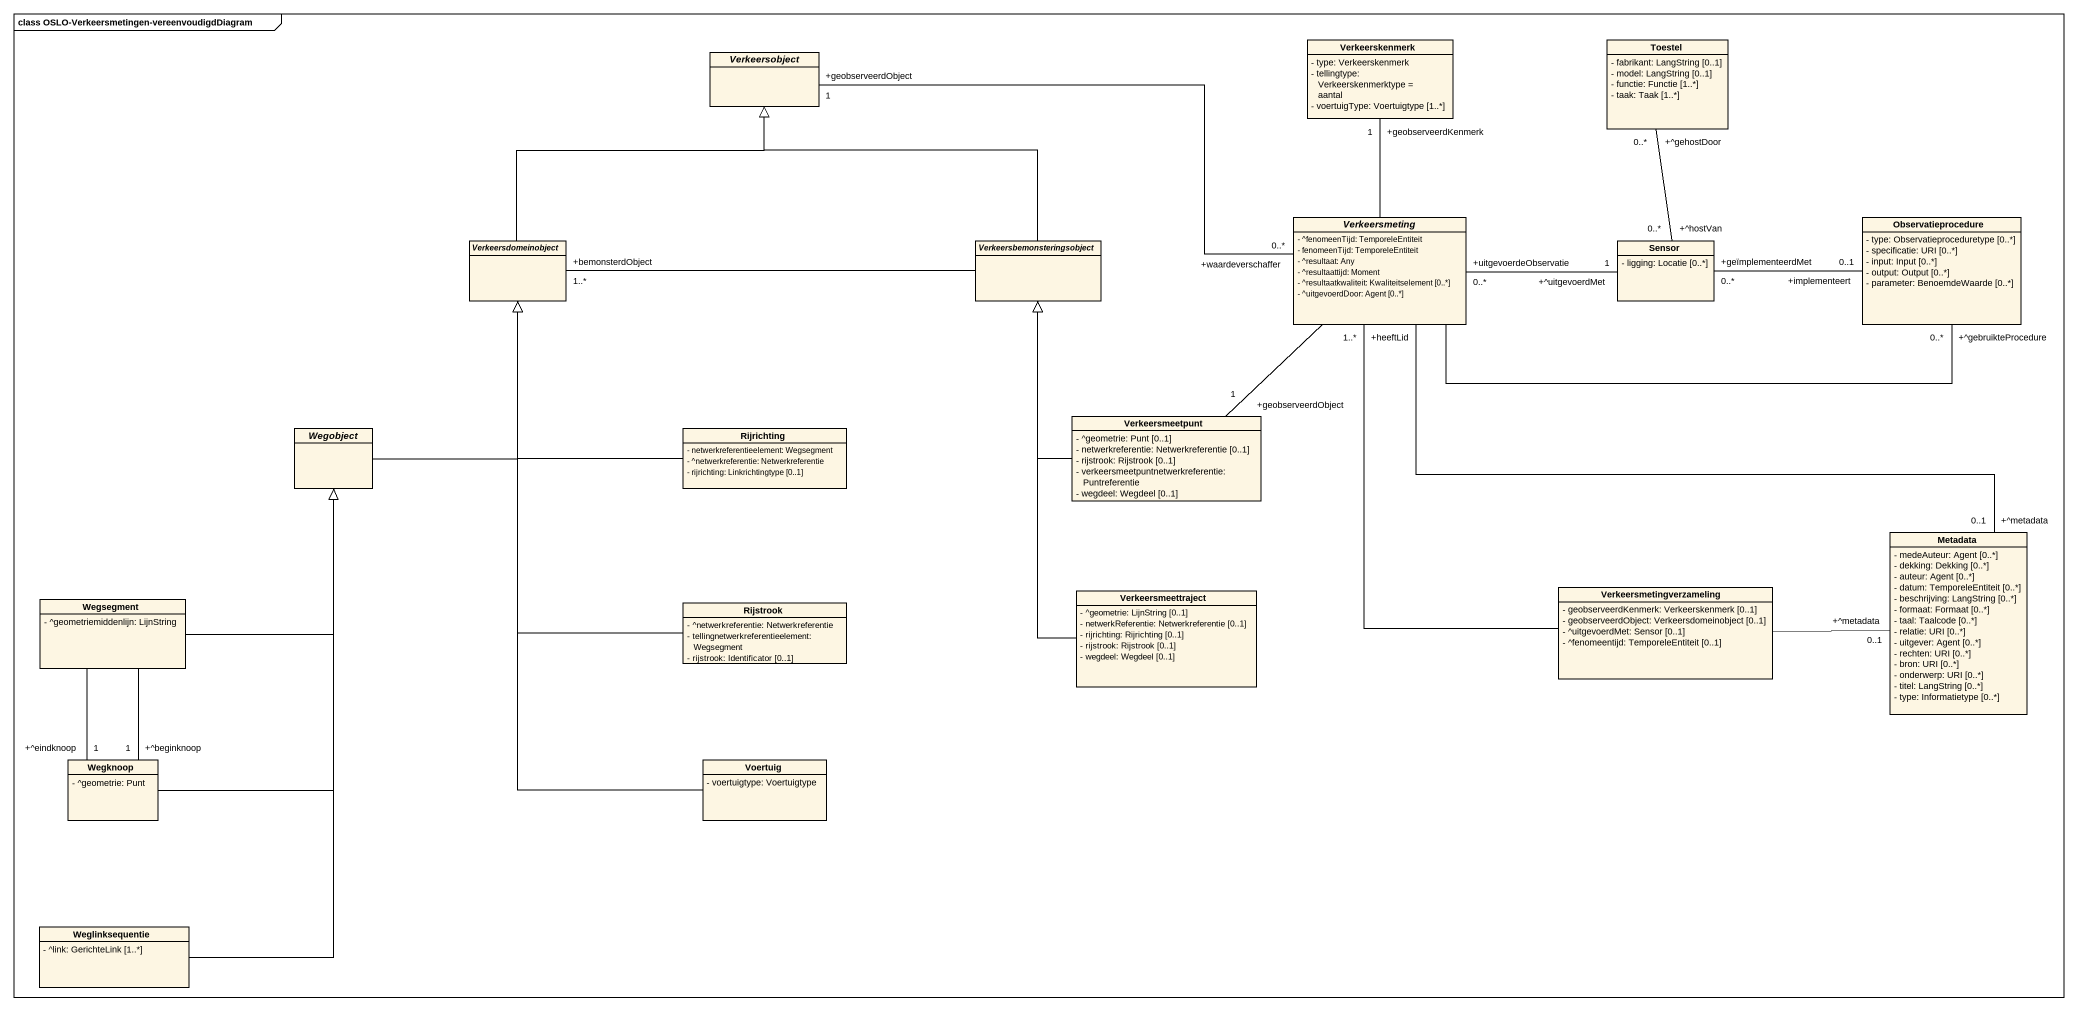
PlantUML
@startuml
mainframe class OSLO-Verkeersmetingen-vereenvoudigdDiagram
hide circle
hide empty members
skinparam classAttributeIconSize 0
class Verkeerskenmerk {
  - type: Verkeerskenmerk
  - tellingtype: Verkeerskenmerktype = aantal
  - voertuigType: Voertuigtype [1..*]
}
class Toestel {
  - fabrikant: LangString [0..1]
  - model: LangString [0..1]
  - functie: Functie [1..*]
  - taak: Taak [1..*]
}
abstract class Verkeersobject
abstract class Verkeersdomeinobject
abstract class Verkeersbemonsteringsobject
abstract class Verkeersmeting {
  - ^fenomeenTijd: TemporeleEntiteit
  - fenomeenTijd: TemporeleEntiteit
  - ^resultaat: Any
  - ^resultaattijd: Moment
  - ^resultaatkwaliteit: Kwaliteitselement [0..*]
  - ^uitgevoerdDoor: Agent [0..*]
}
class Sensor {
  - ligging: Locatie [0..*]
}
class Observatieprocedure {
  - type: Observatieproceduretype [0..*]
  - specificatie: URI [0..*]
  - input: Input [0..*]
  - output: Output [0..*]
  - parameter: BenoemdeWaarde [0..*]
}
abstract class Wegobject
class Rijrichting {
  - netwerkreferentieelement: Wegsegment
  - ^netwerkreferentie: Netwerkreferentie
  - rijrichting: Linkrichtingtype [0..1]
}
class Verkeersmeetpunt {
  - ^geometrie: Punt [0..1]
  - netwerkreferentie: Netwerkreferentie [0..1]
  - rijstrook: Rijstrook [0..1]
  - verkeersmeetpuntnetwerkreferentie: Puntreferentie
  - wegdeel: Wegdeel [0..1]
}
class Metadata {
  - medeAuteur: Agent [0..*]
  - dekking: Dekking [0..*]
  - auteur: Agent [0..*]
  - datum: TemporeleEntiteit [0..*]
  - beschrijving: LangString [0..*]
  - formaat: Formaat [0..*]
  - taal: Taalcode [0..*]
  - relatie: URI [0..*]
  - uitgever: Agent [0..*]
  - rechten: URI [0..*]
  - bron: URI [0..*]
  - onderwerp: URI [0..*]
  - titel: LangString [0..*]
  - type: Informatietype [0..*]
}
class Verkeersmeettraject {
  - ^geometrie: LijnString [0..1]
  - netwerkReferentie: Netwerkreferentie [0..1]
  - rijrichting: Rijrichting [0..1]
  - rijstrook: Rijstrook [0..1]
  - wegdeel: Wegdeel [0..1]
}
class Verkeersmetingverzameling {
  - geobserveerdKenmerk: Verkeerskenmerk [0..1]
  - geobserveerdObject: Verkeersdomeinobject [0..1]
  - ^uitgevoerdMet: Sensor [0..1]
  - ^fenomeentijd: TemporeleEntiteit [0..1]
}
class Wegsegment {
  - ^geometriemiddenlijn: LijnString
}
class Rijstrook {
  - ^netwerkreferentie: Netwerkreferentie
  - tellingnetwerkreferentieelement: Wegsegment
  - rijstrook: Identificator [0..1]
}
class Wegknoop {
  - ^geometrie: Punt
}
class Voertuig {
  - voertuigtype: Voertuigtype
}
class Weglinksequentie {
  - ^link: GerichteLink [1..*]
}
Toestel "+^gehostDoor\n0..*" -- "+^hostVan\n0..*" Sensor
Verkeersdomeinobject -up-|> Verkeersobject
Verkeersbemonsteringsobject -up-|> Verkeersobject
Verkeersbemonsteringsobject -left- "+bemonsterdObject\n1..*" Verkeersdomeinobject
Verkeersmeting -up- "+geobserveerdKenmerk\n1" Verkeerskenmerk
Verkeersmeting "+waardeverschaffer\n0..*" -left- "+geobserveerdObject\n1" Verkeersobject
Verkeersmeting "+uitgevoerdeObservatie\n0..*" -right- "+^uitgevoerdMet\n1" Sensor
Verkeersmeting -- "+geobserveerdObject\n1" Verkeersmeetpunt
Verkeersmeting -- "+^metadata\n0..1" Metadata
Sensor "+geïmplementeerdMet\n0..*" -right- "+implementeert\n0..1" Observatieprocedure
Observatieprocedure "+^gebruikteProcedure\n0..*" -left- Verkeersmeting
Wegobject -up-|> Verkeersdomeinobject
Rijrichting -up-|> Verkeersdomeinobject
Verkeersmeetpunt -up-|> Verkeersbemonsteringsobject
Verkeersmeettraject -up-|> Verkeersbemonsteringsobject
Verkeersmetingverzameling -up- "+heeftLid\n1..*" Verkeersmeting
Verkeersmetingverzameling -right- "+^metadata\n0..1" Metadata
Wegsegment -up-|> Wegobject
Wegsegment -- "+^eindknoop\n1" Wegknoop
Wegsegment -- "+^beginknoop\n1" Wegknoop
Rijstrook -up-|> Verkeersdomeinobject
Wegknoop -up-|> Wegobject
Voertuig -up-|> Verkeersdomeinobject
Weglinksequentie -up-|> Wegobject
@enduml
